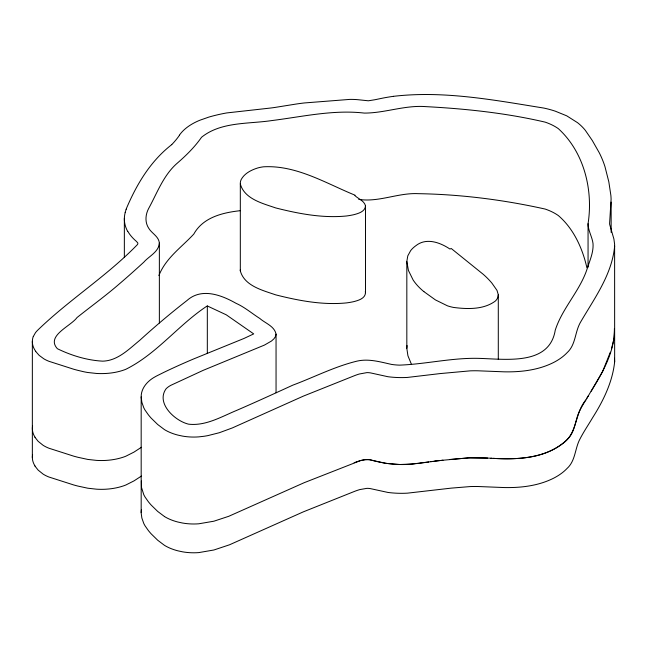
<?xml version="1.0" encoding="UTF-8"?>
<svg xmlns="http://www.w3.org/2000/svg" width="647" height="647" viewBox="0 0 647 647"><rect width="100%" height="100%" fill="white"/><g stroke="black" fill="none" stroke-linecap="round" stroke-linejoin="round"><path stroke-width="0.97" d="M393.408 96.338C443.777 90.418 494.34 100.123 543.949 108.089A74.834 43.203 0 0 1 555.28 111.171L566.723 115.829L577.609 122.728A79.104 45.67 0 0 1 585.309 130.314L592.312 140.528L599.292 152.813A242.924 140.253 0 0 1 604.977 166.683L608.819 181.815L610.873 195.394A235.314 135.854 0 0 1 611.1 199.244L609.611 223.207A40.494 23.381 0 0 0 609.66 224.388L613.906 239.018L614.618 244.307L614.65 361.802C612.563 381.851 603.425 400.606 592.741 417.485C588.188 425.2 583.076 432.617 579.13 440.672C574.916 449.9 575.11 461.19 567.063 468.444A63.228 36.507 0 0 1 553.614 478.206C539.137 485.485 522.687 487.701 506.633 487.579A117.164 67.644 0 0 1 504.07 487.547L477.737 486.504A77.373 44.667 0 0 0 470.199 486.576L451.21 488.129L407.4 493.16A61.319 35.407 0 0 1 387.965 492.448L370.262 488.59A11.492 6.632 0 0 0 366.889 488.348L359.789 489.593A47.312 27.311 0 0 0 354.16 491.534L303.378 511.834L229.475 544.806L213.906 549.99L198.783 552.595A38.027 21.958 0 0 1 182.454 551.81L177.925 550.832A41.44 23.923 0 0 1 164.475 545.34L157.706 540.237L151.204 533.88A130.532 75.359 0 0 1 148.317 530.483L145.057 525.833A67.021 38.691 0 0 1 143.715 523.31L141.855 518.004L141.183 513.039L141.175 396.918C141.046 388.03 147.759 380.76 155.167 376.772A74.583 43.066 0 0 1 156.97 375.794L164.597 372.009A607.048 350.472 0 0 1 193.72 358.907L244.073 338.421L253.705 333.892L226.24 314.806L207.323 305.958A24.287 14.024 0 0 0 205.786 306.896C177.739 325.813 156.453 354.055 125.939 369.235A37.809 21.828 0 0 1 124.022 369.971A42.306 24.424 0 0 1 106.326 373.44A46.39 26.786 0 0 1 96.508 373.456L87.822 372.502A57.308 33.086 0 0 1 83.609 371.71L77.883 370.351A162.357 93.734 0 0 1 73.629 369.211L48.97 361.309A33.037 19.07 0 0 1 43.85 358.826L39.168 355.373L35.609 351.353M365.498 205.778C365.288 211.666 358.131 213.591 353.44 214.78A51.558 29.77 0 0 1 346.371 215.993C322.594 218.33 298.647 213.728 275.679 207.922C262.69 203.409 244.429 199.033 240.32 183.958A26.09 15.067 0 0 1 241.218 179.486C244.509 173.404 251.182 170.024 257.53 168.026A25.783 14.889 0 0 1 263.555 166.805C296.391 164.969 325.764 183.255 355.098 195.216L354.839 195.531C358.333 198.92 364.148 200.699 365.498 205.778L365.498 292.703C365.288 298.59 358.131 300.523 353.44 301.712A51.558 29.77 0 0 1 346.371 302.917C322.594 305.255 298.647 300.653 275.679 294.854C262.69 290.333 244.429 285.966 240.32 270.891L240.32 183.958M141.175 512.634L141.386 509.836M588.058 267.171L588.058 223.708C593.348 189.951 584.079 152.134 558.369 128.672A48.962 28.266 0 0 0 545.195 122.146C506.164 113.031 465.913 108.761 425.912 106.634C404.99 104.96 385.005 113.128 364.301 113.088C333.351 109.497 302.367 116.735 271.764 120.577C248.424 124.095 220.999 121.587 201.549 137.261C194.844 146.885 186.482 155.151 177.658 162.834C163.545 174.827 157.261 192.806 148.584 208.617C145.405 214.642 144.791 222.301 148.673 228.165C151.778 233.47 158.839 236.422 159.364 243.126L159.364 322.982M614.65 246.078C612.022 274.813 594.181 298.615 580.197 322.764A105.445 60.875 0 0 0 579.429 324.284C574.9 333.65 575.304 345.288 567.063 352.72A63.228 36.507 0 0 1 553.614 362.482C539.97 369.356 524.523 371.702 509.375 371.855A109.933 63.471 0 0 1 504.07 371.823L477.737 370.788A77.373 44.667 0 0 0 470.199 370.852L440.267 373.57A106.464 61.465 0 0 0 436.879 373.966L407.4 377.436A61.319 35.407 0 0 1 387.965 376.724L370.788 372.955A11.8 6.81 0 0 0 366.889 372.623L359.287 374.015A48.517 28.007 0 0 0 354.152 375.81L303.378 396.11L232.257 427.966L219.333 432.722L207.93 435.601A60.211 34.768 0 0 1 204.007 436.272L198.783 436.871A38.027 21.958 0 0 1 182.454 436.086L177.925 435.107A41.44 23.923 0 0 1 164.475 429.616L157.706 424.513L151.204 418.164A130.532 75.359 0 0 1 148.317 414.759L145.057 410.109A67.021 38.691 0 0 1 143.715 407.586L141.855 402.28L141.175 396.918M411.241 363.816L407.925 355.761L406.826 348.369L406.826 261.445L407.788 255.864L410.683 250.583A39.184 22.621 0 0 1 415.843 245.723C426.236 237.376 440.081 242.423 449.94 249.038L451.242 248.497L483.236 274.312A130.775 75.505 0 0 1 491.898 283.111L497.001 290.382L498.295 294.7L498.295 359.392M406.826 348.369L407.084 345.555M498.295 294.7L497.826 297.418A20.631 11.913 0 0 1 495.27 301.114C483.568 309.743 467.506 309.217 453.709 307.462A32.981 19.038 0 0 1 447.417 305.805L435.431 299.909L423.874 291.603M159.364 243.126C158.733 252.047 148.98 256.131 143.739 262.245C135.635 269.621 127.499 276.965 119.145 284.065C105.59 295.841 91.041 306.363 77.025 317.548C70.741 326.266 45.719 335.817 57.357 348.701C71.316 355.51 87.102 360.363 102.752 361.155C117.73 360.751 128.85 349.194 139.744 340.322C154.981 326.444 170.743 313.14 187.023 300.491C201.524 287.47 221.274 294.943 236.009 303.297C244.647 307.131 251.869 313.423 259.811 318.47C265.343 323.314 274.514 326.185 276.051 334.143L276.051 392.769M141.386 481.036L141.467 487.337L143.715 494.51A67.021 38.691 0 0 0 145.057 497.033L148.317 501.684A130.532 75.359 0 0 0 151.204 505.089L157.706 511.445L164.484 516.532M276.051 334.143L275.476 336.553L273.916 338.842L271.473 341.034L264.421 345.094L203.231 370.327L171.051 385.216A23.672 13.668 0 0 0 166.044 388.831C155.757 403.259 174.9 420.93 188.584 424.173C205.778 426.138 221.468 416.668 236.786 410.335C255.605 402.208 274.223 393.651 292.865 385.135C314.256 377.144 334.847 366.469 357.112 361.107C368.798 358.446 380.299 361.948 391.629 364.431A39.863 23.017 0 0 0 399.49 365.134C425.249 364.18 450.652 358.017 476.532 358.325C503.609 358.681 549.246 366.817 555.239 330.213C562.38 307.891 580.213 290.681 587.33 268.262C589.918 260.215 593.663 252.112 593.008 243.458C592.126 236.697 588.099 230.655 588.058 223.708M125.154 212.475L126.165 209.216M594.294 386.146C604.702 368.758 614.901 349.259 614.383 328.579M611.488 348.701L614.229 338.074L614.488 329.46M610.315 352.219L602.616 371.524L587.969 396.465M33.329 336.464L35.456 332.712A38.1 21.998 0 0 1 36.232 331.757L36.369 331.604A64.393 37.178 0 0 1 37.599 330.285C69.083 299.723 106.698 276.245 137.358 244.663A4.545 2.62 0 0 0 137.682 242.795L136.299 241.307A71.251 41.133 0 0 1 128.923 233.146L127.847 231.408M158.895 275.565C165.737 258.04 181.492 247.364 193.801 234.077C203.012 217.384 222.568 212.612 240.207 210.696M585.842 399.975C574.819 412.891 577.561 432.794 563.205 443.219C542.76 459.046 515.619 459.774 490.855 458.238M588.511 395.592C585.22 401.197 581.524 406.607 578.83 412.535C574.94 421.626 574.9 432.576 567.063 439.645C547.637 458.359 518.862 459.839 493.297 458.359M586.902 398.22L587.436 397.347M592.741 388.693L593.776 386.995M591.18 391.233L592.223 389.543M171.754 144.621C151.075 160.658 137.496 182.883 127.208 206.644A108.138 62.435 0 0 0 126.165 209.216M141.418 447.271L133.961 452.116L125.939 456.167A37.809 21.828 0 0 1 123.076 457.227A42.532 24.554 0 0 1 106.326 460.381L104.992 460.462A46.81 27.028 0 0 1 96.508 460.389L87.822 459.427L77.883 457.275A162.357 93.734 0 0 1 73.629 456.135L48.97 448.234A33.062 19.087 0 0 1 43.106 445.298L38.157 441.335L34.914 437.218M141.418 476.071L133.961 480.907L125.939 484.959A37.809 21.828 0 0 1 123.076 486.018A42.532 24.554 0 0 1 106.326 489.181L104.992 489.261A46.81 27.028 0 0 1 96.508 489.181L87.822 488.218L77.883 486.075A162.357 93.734 0 0 1 73.629 484.935L48.97 477.033A33.062 19.087 0 0 1 43.106 474.097L38.157 470.126L34.914 466.018M432.972 461.408L412.956 463.939L400.081 464.514L385.935 463.365L369.202 459.661L365.126 459.685L360.541 460.583L304.114 482.719L228.771 516.29L213.906 521.199L198.783 523.795A38.027 21.958 0 0 1 182.454 523.011L177.925 522.04A41.44 23.923 0 0 1 164.475 516.541M354.144 462.726C359.247 460.801 364.738 458.901 370.262 459.799C384.682 463.988 399.846 465.686 414.8 463.753M427.594 462.16L428.67 462.007M427.052 462.233L425.443 462.459M431.897 461.554L434.776 461.165M430.821 461.707L431.355 461.626M424.901 462.532L422.135 462.896M433.935 461.279L435.617 461.052M435.196 461.109L443.001 460.211M436.038 460.996L440.267 460.502M421.027 463.034L421.585 462.969M419.919 463.171L420.477 463.106M418.811 463.309L419.369 463.244M417.695 463.438L418.253 463.373M417.137 463.503L415.414 463.689M441.634 460.357L468.477 457.866L487.603 458.076M449.843 459.475L470.199 457.785L485.501 457.979M486.148 458.011L491.671 458.278M358.737 199.389C378.843 202.495 398.164 192.62 418.318 193.671C460.89 194.367 503.673 199.818 545.195 209.07A48.962 28.266 0 0 1 558.377 215.597C573.646 228.706 582.51 248.335 586.894 267.721M365.28 291.7L365.498 292.703M614.488 358.26L614.65 361.802M406.826 261.445L408.435 270.478L413.118 279.989A90.717 52.375 0 0 0 423.866 291.603M611.148 202.074L611.148 232.402M207.323 305.958L207.323 353.464M124.353 218.346L124.353 257.603M32.35 341.341L32.35 457.664M35.019 437.194A43.478 25.104 0 0 1 32.593 425.872M35.019 465.994A43.478 25.104 0 0 1 32.593 454.671M240.32 270.891A26.09 15.067 0 0 1 240.328 269.759M393.408 96.33A130.492 75.343 0 0 0 383.428 97.98L376.36 99.436A78.74 45.46 0 0 1 374.686 99.775L368.345 100.795L358.317 99.743A42.467 24.513 0 0 0 349.76 99.403L304.244 102.962A180.853 104.41 0 0 0 296.391 104.005L274.765 107.467A123.909 71.542 0 0 1 270.195 108.073L226.66 112.942A111.616 64.441 0 0 0 215.305 115.352A100.617 58.093 0 0 0 208.73 117.131L199.955 120.205A57.939 33.45 0 0 0 179.381 135.215M179.486 135.239A135.546 78.255 0 0 1 171.73 144.613M127.694 231.44A71.809 41.465 0 0 1 125.227 212.483M35.731 351.321A43.543 25.136 0 0 1 33.272 336.456"/></g></svg>
